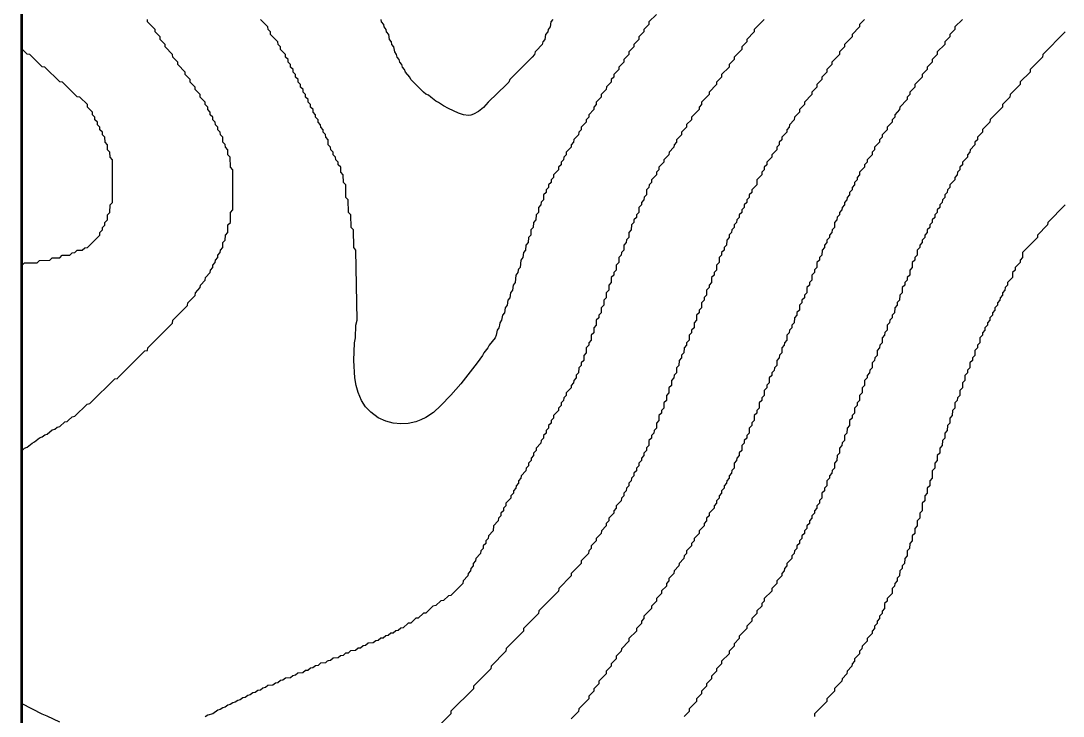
# Model space of a CAD drawing. Header units: millimetres. Extents: x 0 to 1200, y 0 to 1080.
# Drawn here: x 0 to 207.8, y 718.3 to 857 of the extents above; entities that cross this region are included whole.
import ezdxf

# ---------------------------------------------------------------- set-up
doc = ezdxf.new("R2010")
doc.units = ezdxf.units.MM
for name, color, linetype in [('CONTOUR_44', 5, 'Continuous'), ('CONTOUR_45', 5, 'Continuous'), ('CONTOUR_46', 150, 'Continuous'), ('CONTOUR_47', 150, 'Continuous'), ('CONTOUR_48', 130, 'Continuous'), ('CONTOUR_49', 90, 'Continuous'), ('CONTOUR_50', 90, 'Continuous'), ('CONTOUR_51', 3, 'Continuous'), ('MODEL_BOUNDARY', 7, 'Continuous')]:
    doc.layers.add(name, color=color, linetype=linetype)

msp = doc.modelspace()

# ---------------------------------------------------------------- linework, layer by layer
at = {"layer": 'CONTOUR_44'}
msp.add_polyline3d([(0.25, 0.25, 88), (1199.75, 0.25, 88), (1199.75, 1079.75, 88), (0.25, 1079.75, 88), (0.25, 0.25, 88)], close=True, dxfattribs=at)
at = {"layer": 'CONTOUR_45'}
msp.add_polyline3d([(0.25, 0.25, 90), (1199.75, 0.25, 90), (1199.75, 1079.75, 90), (0.25, 1079.75, 90), (0.25, 0.25, 90)], close=True, dxfattribs=at)
msp.add_polyline3d([(106.06, 857.25, 90), (105.64, 856.75, 90), (105.53, 855.75, 90), (105.12, 855.25, 90), (105.04, 854.75, 90), (104.62, 854.25, 90), (104.47, 853.25, 90), (104.07, 852.75, 90), (103.94, 852.25, 90), (102.75, 850.98, 90), (102.57, 850.75, 90), (102.43, 850.25, 90), (101.97, 849.75, 90), (97.75, 845.54, 90), (97.51, 845.25, 90), (97.3, 844.75, 90), (96.84, 844.25, 90), (93.16, 840.75, 90), (92.25, 839.69, 90), (91.25, 838.89, 90), (90.25, 838.32, 90), (89.75, 838.15, 90), (89.25, 838.09, 90), (88.25, 838.22, 90), (88.25, 838.22, 90), (87.25, 838.54, 90), (85.25, 839.5, 90), (84.25, 840, 90), (83.25, 840.68, 90), (82.75, 840.92, 90), (81.74, 841.75, 90), (81.25, 842.11, 90), (80.75, 842.35, 90), (80.25, 842.77, 90), (77.76, 845.25, 90), (77.53, 845.75, 90), (76.69, 846.75, 90), (76.5, 847.25, 90), (76.12, 847.75, 90), (75.97, 848.25, 90), (75.58, 848.75, 90), (75.45, 849.25, 90), (75.05, 849.75, 90), (74.93, 850.25, 90), (74.55, 850.75, 90), (74.39, 851.75, 90), (73.97, 852.25, 90), (73.89, 852.75, 90), (73.48, 853.25, 90), (73.35, 854.25, 90), (72.92, 854.75, 90), (72.86, 855.25, 90), (72.42, 855.75, 90), (72.35, 856.25, 90), (71.91, 856.75, 90), (71.85, 857.25, 90)], dxfattribs=at)
at = {"layer": 'CONTOUR_46'}
for points in [[(0.25, 915.77, 92), (0.25, 0.25, 92)], [(126.72, 858.25, 92), (125.23, 856.75, 92), (125.22, 856.25, 92), (124.23, 855.25, 92), (124.22, 854.75, 92), (123.23, 853.75, 92), (123.22, 853.25, 92), (122.23, 852.25, 92), (122.22, 851.75, 92), (121.23, 850.75, 92), (121.22, 850.25, 92), (120.23, 849.25, 92), (120.22, 848.75, 92), (119.23, 847.75, 92), (119.22, 847.25, 92), (118.23, 846.25, 92), (118.22, 845.75, 92), (117.73, 845.25, 92), (117.72, 844.75, 92), (116.75, 843.77, 92), (116.72, 843.25, 92), (115.73, 842.25, 92), (115.72, 841.75, 92), (114.73, 840.75, 92), (114.72, 840.25, 92), (114.23, 839.75, 92), (114.22, 839.25, 92), (113.23, 838.25, 92), (113.22, 837.75, 92), (112.73, 837.25, 92), (112.72, 836.75, 92), (111.73, 835.75, 92), (111.72, 835.25, 92), (111.23, 834.75, 92), (111.22, 834.25, 92), (110.25, 833.27, 92), (110.22, 832.75, 92), (109.73, 832.25, 92), (109.72, 831.75, 92), (108.73, 830.75, 92), (108.72, 830.25, 92), (108.23, 829.75, 92), (108.22, 829.25, 92), (107.73, 828.75, 92), (107.72, 828.25, 92), (107.23, 827.75, 92), (107.21, 827.25, 92), (106.23, 826.25, 92), (106.21, 825.75, 92), (105.73, 825.25, 92), (105.71, 824.75, 92), (105.23, 824.25, 92), (105.21, 823.75, 92), (104.75, 823.29, 92), (104.71, 822.75, 92), (104.23, 822.25, 92), (104.2, 821.25, 92), (103.75, 820.8, 92), (103.7, 820.25, 92), (103.22, 819.75, 92), (103.19, 818.75, 92), (102.72, 818.25, 92), (102.68, 817.25, 92), (102.21, 816.75, 92), (102.17, 815.75, 92), (101.71, 815.25, 92), (101.66, 814.25, 92), (101.2, 813.75, 92), (101.15, 812.75, 92), (100.69, 812.25, 92), (100.64, 811.25, 92), (100.19, 810.75, 92), (100.12, 809.75, 92), (99.68, 809.25, 92), (99.58, 807.75, 92), (99.25, 807.42, 92), (99.15, 807.25, 92), (99.1, 806.75, 92), (98.66, 806.25, 92), (98.54, 804.75, 92), (98.14, 804.25, 92), (98.02, 803.25, 92), (97.62, 802.75, 92), (97.49, 801.75, 92), (97.1, 801.25, 92), (96.95, 800.25, 92), (96.58, 799.75, 92), (96.4, 798.75, 92), (96.05, 798.25, 92), (95.84, 797.25, 92), (95.52, 796.75, 92), (95.44, 796.25, 92), (95.27, 795.75, 92), (94.98, 795.25, 92), (94.78, 794.25, 92), (94.57, 793.75, 92), (93.37, 792.25, 92), (93.12, 791.75, 92), (92.33, 790.75, 92), (92.05, 790.25, 92), (90.96, 788.75, 92), (87.75, 784.56, 92), (85.75, 782.33, 92), (83.75, 780.27, 92), (82.25, 778.88, 92), (80.75, 777.85, 92), (79.75, 777.36, 92), (78.75, 777, 92), (77.25, 776.68, 92), (75.75, 776.58, 92), (74.25, 776.71, 92), (72.75, 777.11, 92), (71.25, 777.81, 92), (69.75, 778.91, 92), (68.75, 779.99, 92), (67.93, 781.25, 92), (67.25, 782.81, 92), (66.84, 784.25, 92), (66.58, 785.75, 92), (66.4, 789.25, 92), (66.55, 792.75, 92), (66.73, 793.75, 92), (66.79, 796.25, 92), (67.05, 797.25, 92), (66.82, 811.25, 92), (66.39, 811.75, 92), (66.3, 815.25, 92), (65.85, 815.75, 92), (65.79, 818.25, 92), (65.33, 818.75, 92), (65.28, 821.25, 92), (64.82, 821.75, 92), (64.78, 824.25, 92), (64.3, 824.75, 92), (64.27, 826.25, 92), (63.79, 826.75, 92), (63.77, 827.75, 92), (63.29, 828.25, 92), (63.27, 828.75, 92), (62.79, 829.25, 92), (62.77, 829.75, 92), (62.29, 830.25, 92), (62.27, 830.75, 92), (61.79, 831.25, 92), (61.75, 831.79, 92), (61.29, 832.25, 92), (61.27, 833.25, 92), (60.78, 833.75, 92), (60.75, 834.28, 92), (60.28, 834.75, 92), (60.27, 835.25, 92), (59.78, 835.75, 92), (59.77, 836.25, 92), (59.28, 836.75, 92), (59.27, 837.25, 92), (58.78, 837.75, 92), (58.77, 838.25, 92), (58.28, 838.75, 92), (58.27, 839.25, 92), (57.78, 839.75, 92), (57.77, 840.25, 92), (57.28, 840.75, 92), (57.27, 841.25, 92), (56.78, 841.75, 92), (56.77, 842.25, 92), (56.28, 842.75, 92), (56.27, 843.25, 92), (55.78, 843.75, 92), (55.77, 844.25, 92), (55.28, 844.75, 92), (55.27, 845.25, 92), (54.78, 845.75, 92), (54.77, 846.25, 92), (54.28, 846.75, 92), (54.27, 847.25, 92), (53.78, 847.75, 92), (53.77, 848.25, 92), (53.28, 848.75, 92), (53.27, 849.25, 92), (52.78, 849.75, 92), (52.77, 850.25, 92), (51.78, 851.25, 92), (51.77, 851.75, 92), (51.28, 852.25, 92), (51.25, 852.77, 92), (49.79, 854.25, 92), (49.77, 854.75, 92), (49.28, 855.25, 92), (49.27, 855.75, 92), (47.78, 857.25, 92)]]:
    msp.add_polyline3d(points, dxfattribs=at)
at = {"layer": 'CONTOUR_47'}
for points in [[(0.25, 887.28, 94), (0.25, 771.3, 94), (0.25, 771.3, 94), (0.75, 771.72, 94), (1.25, 771.95, 94), (2.25, 772.77, 94), (2.75, 772.98, 94), (3.75, 773.81, 94), (4.25, 773.99, 94), (4.75, 774.38, 94), (5.25, 774.53, 94), (6.25, 775.39, 94), (6.75, 775.54, 94), (7.25, 775.95, 94), (7.75, 776.07, 94), (8.75, 776.97, 94), (9.25, 777.09, 94), (9.46, 777.25, 94), (10.25, 778, 94), (10.75, 778.11, 94), (13.25, 780.53, 94), (13.75, 780.63, 94), (13.9, 780.75, 94), (18.75, 785.59, 94), (19.25, 785.66, 94), (19.36, 785.75, 94), (24.75, 791.15, 94), (25.25, 791.2, 94), (25.34, 791.75, 94), (30.25, 796.69, 94), (30.32, 797.25, 94), (33.25, 800.2, 94), (33.31, 800.75, 94), (34.75, 802.21, 94), (34.8, 802.75, 94), (35.78, 803.75, 94), (35.8, 804.25, 94), (36.78, 805.25, 94), (36.8, 805.75, 94), (37.77, 806.75, 94), (37.79, 807.25, 94), (38.28, 807.75, 94), (38.29, 808.25, 94), (38.77, 808.75, 94), (38.79, 809.25, 94), (39.27, 809.75, 94), (39.29, 810.25, 94), (39.77, 810.75, 94), (39.78, 811.25, 94), (40.27, 811.75, 94), (40.29, 812.75, 94), (40.77, 813.25, 94), (40.78, 814.25, 94), (41.27, 814.75, 94), (41.28, 816.25, 94), (41.77, 816.75, 94), (41.78, 818.75, 94), (42.27, 819.25, 94), (42.27, 822.25, 94), (42.26, 827.25, 94), (41.78, 827.75, 94), (41.76, 829.75, 94), (41.28, 830.25, 94), (41.26, 831.25, 94), (40.78, 831.75, 94), (40.75, 832.28, 94), (40.28, 832.75, 94), (40.26, 833.75, 94), (39.78, 834.25, 94), (39.77, 834.75, 94), (39.28, 835.25, 94), (39.27, 835.75, 94), (38.78, 836.25, 94), (38.77, 836.75, 94), (38.28, 837.25, 94), (38.27, 837.75, 94), (37.78, 838.25, 94), (37.77, 838.75, 94), (37.28, 839.25, 94), (37.27, 839.75, 94), (36.78, 840.25, 94), (36.77, 840.75, 94), (35.78, 841.75, 94), (35.77, 842.25, 94), (34.78, 843.25, 94), (34.77, 843.75, 94), (33.78, 844.75, 94), (33.75, 845.27, 94), (32.78, 846.25, 94), (32.77, 846.75, 94), (31.28, 848.25, 94), (31.27, 848.75, 94), (30.28, 849.75, 94), (30.27, 850.25, 94), (28.78, 851.75, 94), (28.77, 852.25, 94), (27.78, 853.25, 94), (27.77, 853.75, 94), (26.78, 854.75, 94), (26.77, 855.25, 94), (25.28, 856.75, 94), (25.27, 857.25, 94)], [(148.22, 857.25, 94), (146.23, 855.25, 94), (146.22, 854.75, 94), (144.73, 853.25, 94), (144.72, 852.75, 94), (143.73, 851.75, 94), (143.72, 851.25, 94), (142.23, 849.75, 94), (142.22, 849.25, 94), (141.23, 848.25, 94), (141.22, 847.75, 94), (139.73, 846.25, 94), (139.72, 845.75, 94), (138.73, 844.75, 94), (138.72, 844.25, 94), (137.25, 842.77, 94), (137.22, 842.25, 94), (135.73, 840.75, 94), (135.72, 840.25, 94), (135.23, 839.75, 94), (135.22, 839.25, 94), (133.73, 837.75, 94), (133.72, 837.25, 94), (132.75, 836.27, 94), (132.72, 835.75, 94), (131.73, 834.75, 94), (131.72, 834.25, 94), (130.73, 833.25, 94), (130.72, 832.75, 94), (130.23, 832.25, 94), (130.22, 831.75, 94), (129.25, 830.77, 94), (129.22, 830.25, 94), (128.23, 829.25, 94), (128.22, 828.75, 94), (127.23, 827.75, 94), (127.22, 827.25, 94), (126.73, 826.75, 94), (126.72, 826.25, 94), (125.74, 825.25, 94), (125.73, 824.75, 94), (125.25, 824.27, 94), (125.23, 823.75, 94), (124.74, 823.25, 94), (124.72, 822.25, 94), (124.25, 821.78, 94), (124.22, 821.25, 94), (123.73, 820.75, 94), (123.72, 820.25, 94), (123.24, 819.75, 94), (123.22, 818.75, 94), (122.75, 818.28, 94), (122.72, 817.75, 94), (122.23, 817.25, 94), (122.22, 816.75, 94), (121.74, 816.25, 94), (121.72, 815.25, 94), (121.23, 814.75, 94), (121.22, 813.75, 94), (120.75, 813.28, 94), (120.72, 812.75, 94), (120.23, 812.25, 94), (120.22, 811.25, 94), (119.75, 810.78, 94), (119.72, 810.25, 94), (119.23, 809.75, 94), (119.22, 808.75, 94), (118.73, 808.25, 94), (118.72, 807.25, 94), (118.25, 806.78, 94), (118.22, 806.25, 94), (117.73, 805.75, 94), (117.72, 804.75, 94), (117.23, 804.25, 94), (117.22, 803.25, 94), (116.73, 802.75, 94), (116.72, 801.75, 94), (116.23, 801.25, 94), (116.22, 800.25, 94), (115.73, 799.75, 94), (115.72, 798.75, 94), (115.25, 798.28, 94), (115.22, 797.75, 94), (114.73, 797.25, 94), (114.72, 796.25, 94), (114.23, 795.75, 94), (114.22, 794.75, 94), (113.73, 794.25, 94), (113.72, 793.25, 94), (113.25, 792.78, 94), (113.22, 792.25, 94), (112.73, 791.75, 94), (112.72, 790.75, 94), (112.23, 790.25, 94), (112.22, 789.25, 94), (111.75, 788.78, 94), (111.72, 788.25, 94), (111.23, 787.75, 94), (111.22, 786.75, 94), (110.75, 786.28, 94), (110.72, 785.75, 94), (110.23, 785.25, 94), (110.22, 784.75, 94), (109.73, 784.25, 94), (109.72, 783.75, 94), (108.73, 782.75, 94), (108.72, 782.25, 94), (108.23, 781.75, 94), (108.22, 781.25, 94), (107.73, 780.75, 94), (107.72, 780.25, 94), (107.23, 779.75, 94), (107.22, 779.25, 94), (106.23, 778.25, 94), (106.22, 777.75, 94), (105.73, 777.25, 94), (105.72, 776.75, 94), (105.23, 776.25, 94), (105.22, 775.75, 94), (104.73, 775.25, 94), (104.72, 774.75, 94), (104.23, 774.25, 94), (104.22, 773.75, 94), (103.73, 773.25, 94), (103.71, 772.75, 94), (102.73, 771.75, 94), (102.72, 771.25, 94), (102.23, 770.75, 94), (102.22, 770.25, 94), (101.73, 769.75, 94), (101.72, 769.25, 94), (101.23, 768.75, 94), (101.21, 768.25, 94), (100.73, 767.75, 94), (100.71, 767.25, 94), (99.73, 766.25, 94), (99.72, 765.75, 94), (99.23, 765.25, 94), (99.21, 764.75, 94), (98.73, 764.25, 94), (98.71, 763.75, 94), (98.23, 763.25, 94), (98.21, 762.75, 94), (97.72, 762.25, 94), (97.71, 761.75, 94), (96.73, 760.75, 94), (96.71, 760.25, 94), (96.22, 759.75, 94), (96.21, 759.25, 94), (95.72, 758.75, 94), (95.7, 758.25, 94), (95.22, 757.75, 94), (95.2, 757.25, 94), (94.22, 756.25, 94), (94.19, 755.25, 94), (93.22, 754.25, 94), (93.2, 753.75, 94), (92.71, 753.25, 94), (92.69, 752.75, 94), (92.21, 752.25, 94), (92.19, 751.75, 94), (91.71, 751.25, 94), (91.68, 750.75, 94), (90.71, 749.75, 94), (90.68, 749.25, 94), (90.2, 748.75, 94), (90.17, 748.25, 94), (89.7, 747.75, 94), (89.67, 747.25, 94), (89.19, 746.75, 94), (89.15, 746.25, 94), (88.19, 745.25, 94), (88.14, 744.75, 94), (85.75, 742.36, 94), (85.25, 742.31, 94), (84.25, 741.35, 94), (83.75, 741.31, 94), (82.75, 740.35, 94), (82.17, 740.25, 94), (80.75, 738.86, 94), (80.25, 738.81, 94), (79.25, 737.86, 94), (78.75, 737.82, 94), (77.75, 736.87, 94), (77.25, 736.82, 94), (76.25, 735.88, 94), (75.75, 735.83, 94), (75.25, 735.37, 94), (74.75, 735.32, 94), (74.25, 734.87, 94), (73.75, 734.82, 94), (73.25, 734.37, 94), (72.75, 734.33, 94), (72.25, 733.87, 94), (71.75, 733.83, 94), (71.25, 733.38, 94), (70.75, 733.33, 94), (70.25, 732.89, 94), (69.25, 732.82, 94), (68.75, 732.37, 94), (68.25, 732.33, 94), (67.75, 731.88, 94), (67.25, 731.83, 94), (66.75, 731.4, 94), (65.75, 731.32, 94), (65.25, 730.88, 94), (64.75, 730.84, 94), (64.25, 730.4, 94), (63.75, 730.34, 94), (63.25, 729.91, 94), (62.25, 729.83, 94), (61.75, 729.4, 94), (61.25, 729.35, 94), (61.08, 729.25, 94), (60.75, 728.92, 94), (59.75, 728.84, 94), (59.25, 728.41, 94), (58.75, 728.35, 94), (58.25, 727.92, 94), (57.75, 727.86, 94), (57.25, 727.43, 94), (56.75, 727.37, 94), (56.25, 726.95, 94), (55.25, 726.85, 94), (54.75, 726.44, 94), (54.25, 726.37, 94), (53.75, 725.97, 94), (52.75, 725.86, 94), (52.25, 725.45, 94), (51.75, 725.38, 94), (51.25, 724.97, 94), (50.75, 724.89, 94), (50.25, 724.5, 94), (49.25, 724.38, 94), (48.75, 723.98, 94), (48.25, 723.9, 94), (47.75, 723.5, 94), (47.25, 723.41, 94), (46.75, 723.01, 94), (46.25, 722.92, 94), (45.75, 722.53, 94), (45.25, 722.43, 94), (44.75, 722.04, 94), (44.25, 721.94, 94), (43.75, 721.56, 94), (43.25, 721.45, 94), (42.75, 721.08, 94), (42.25, 720.96, 94), (41.75, 720.59, 94), (41.25, 720.47, 94), (40.75, 720.11, 94), (40.25, 719.98, 94), (39.75, 719.63, 94), (39.25, 719.49, 94), (38.25, 718.76, 94), (37.25, 718.5, 94), (36.75, 718.19, 94)], [(7.75, 717.13, 94), (5.25, 718.31, 94), (4.25, 718.69, 94), (0.25, 720.72, 94), (0.25, 0.25, 94)]]:
    msp.add_polyline3d(points, dxfattribs=at)
at = {"layer": 'CONTOUR_48'}
msp.add_polyline3d([(168.22, 857.25, 96), (167.23, 856.25, 96), (167.22, 855.75, 96), (165.73, 854.25, 96), (165.72, 853.75, 96), (164.23, 852.25, 96), (164.22, 851.75, 96), (163.23, 850.75, 96), (163.22, 850.25, 96), (161.73, 848.75, 96), (161.72, 848.25, 96), (160.73, 847.25, 96), (160.72, 846.75, 96), (159.73, 845.75, 96), (159.72, 845.25, 96), (158.73, 844.25, 96), (158.72, 843.75, 96), (157.73, 842.75, 96), (157.72, 842.25, 96), (156.25, 840.77, 96), (156.22, 840.25, 96), (155.23, 839.25, 96), (155.22, 838.75, 96), (154.23, 837.75, 96), (154.22, 837.25, 96), (153.23, 836.25, 96), (153.22, 835.75, 96), (152.73, 835.25, 96), (152.72, 834.75, 96), (151.73, 833.75, 96), (151.72, 833.25, 96), (151.23, 832.75, 96), (151.22, 832.25, 96), (150.73, 831.75, 96), (150.72, 831.25, 96), (149.75, 830.27, 96), (149.72, 829.75, 96), (148.73, 828.75, 96), (148.72, 828.25, 96), (148.23, 827.75, 96), (148.22, 827.25, 96), (147.73, 826.75, 96), (147.72, 826.25, 96), (146.74, 825.25, 96), (146.72, 824.25, 96), (145.73, 823.25, 96), (145.72, 822.75, 96), (145.23, 822.25, 96), (145.22, 821.75, 96), (144.73, 821.25, 96), (144.72, 820.75, 96), (144.23, 820.25, 96), (144.22, 819.75, 96), (143.73, 819.25, 96), (143.72, 818.75, 96), (143.23, 818.25, 96), (143.22, 817.75, 96), (142.73, 817.25, 96), (142.72, 816.75, 96), (142.23, 816.25, 96), (142.22, 815.75, 96), (141.73, 815.25, 96), (141.72, 814.75, 96), (141.25, 814.28, 96), (141.22, 813.75, 96), (140.73, 813.25, 96), (140.72, 812.25, 96), (140.25, 811.78, 96), (140.22, 811.25, 96), (139.73, 810.75, 96), (139.72, 810.25, 96), (139.23, 809.75, 96), (139.22, 808.75, 96), (138.73, 808.25, 96), (138.72, 807.25, 96), (138.25, 806.78, 96), (138.22, 806.25, 96), (137.73, 805.75, 96), (137.72, 804.75, 96), (137.25, 804.28, 96), (137.22, 803.75, 96), (136.73, 803.25, 96), (136.72, 802.25, 96), (136.25, 801.78, 96), (136.22, 801.25, 96), (135.73, 800.75, 96), (135.72, 799.75, 96), (135.25, 799.28, 96), (135.22, 798.75, 96), (134.73, 798.25, 96), (134.72, 797.25, 96), (134.23, 796.75, 96), (134.22, 795.75, 96), (133.75, 795.28, 96), (133.72, 794.75, 96), (133.23, 794.25, 96), (133.22, 793.25, 96), (132.75, 792.78, 96), (132.72, 792.25, 96), (132.23, 791.75, 96), (132.22, 790.75, 96), (131.75, 790.28, 96), (131.72, 789.75, 96), (131.23, 789.25, 96), (131.22, 788.25, 96), (130.73, 787.75, 96), (130.72, 786.75, 96), (130.25, 786.28, 96), (130.22, 785.75, 96), (129.73, 785.25, 96), (129.72, 784.25, 96), (129.23, 783.75, 96), (129.22, 782.75, 96), (128.73, 782.25, 96), (128.72, 781.25, 96), (128.23, 780.75, 96), (128.22, 779.75, 96), (127.75, 779.28, 96), (127.72, 778.75, 96), (127.23, 778.25, 96), (127.22, 777.25, 96), (126.73, 776.75, 96), (126.71, 775.75, 96), (126.25, 775.29, 96), (126.22, 774.75, 96), (125.73, 774.25, 96), (125.72, 773.75, 96), (125.23, 773.25, 96), (125.21, 772.25, 96), (124.75, 771.79, 96), (124.72, 771.25, 96), (124.23, 770.75, 96), (124.22, 770.25, 96), (123.73, 769.75, 96), (123.72, 769.25, 96), (123.23, 768.75, 96), (123.22, 768.25, 96), (122.73, 767.75, 96), (122.72, 767.25, 96), (122.23, 766.75, 96), (122.22, 766.25, 96), (121.73, 765.75, 96), (121.72, 765.25, 96), (121.23, 764.75, 96), (121.22, 764.25, 96), (120.73, 763.75, 96), (120.72, 763.25, 96), (120.23, 762.75, 96), (120.22, 762.25, 96), (119.73, 761.75, 96), (119.71, 761.25, 96), (118.73, 760.25, 96), (118.72, 759.75, 96), (118.23, 759.25, 96), (118.21, 758.75, 96), (117.23, 757.75, 96), (117.22, 757.25, 96), (116.73, 756.75, 96), (116.71, 756.25, 96), (115.75, 755.28, 96), (115.72, 754.75, 96), (114.73, 753.75, 96), (114.72, 753.25, 96), (113.73, 752.25, 96), (113.72, 751.75, 96), (113.23, 751.25, 96), (113.21, 750.75, 96), (111.75, 749.28, 96), (111.72, 748.75, 96), (109.75, 746.77, 96), (109.72, 746.25, 96), (107.25, 743.77, 96), (107.22, 743.25, 96), (103.25, 739.27, 96), (103.22, 738.75, 96), (100.25, 735.77, 96), (100.22, 735.25, 96), (96.75, 731.77, 96), (96.72, 731.25, 96), (93.75, 728.27, 96), (93.72, 727.75, 96), (90.25, 724.27, 96), (90.22, 723.75, 96), (85.75, 719.28, 96), (85.71, 718.75, 96), (82.75, 715.78, 96)], dxfattribs=at)
msp.add_polyline3d([(0.25, 808.21, 96), (0.75, 808.67, 96), (3.25, 808.72, 96), (3.75, 809.19, 96), (5.75, 809.23, 96), (6.25, 809.7, 96), (7.75, 809.73, 96), (8.25, 810.21, 96), (9.75, 810.23, 96), (10.25, 810.72, 96), (10.78, 810.75, 96), (11.25, 811.22, 96), (12.25, 811.23, 96), (12.75, 811.72, 96), (13.27, 811.75, 96), (15.76, 814.25, 96), (15.77, 814.75, 96), (16.27, 815.25, 96), (16.27, 815.75, 96), (16.75, 816.23, 96), (16.77, 816.75, 96), (17.26, 817.25, 96), (17.28, 818.25, 96), (17.76, 818.75, 96), (17.78, 820.25, 96), (18.26, 820.75, 96), (18.27, 824.75, 96), (18.26, 829.25, 96), (17.78, 829.75, 96), (17.76, 830.75, 96), (17.28, 831.25, 96), (17.26, 832.25, 96), (16.78, 832.75, 96), (16.76, 833.75, 96), (16.28, 834.25, 96), (16.27, 834.75, 96), (15.78, 835.25, 96), (15.77, 835.75, 96), (15.28, 836.25, 96), (15.27, 836.75, 96), (14.78, 837.25, 96), (14.77, 837.75, 96), (14.28, 838.25, 96), (14.27, 838.75, 96), (13.28, 839.75, 96), (13.27, 840.25, 96), (11.75, 841.77, 96), (11.25, 841.78, 96), (8.28, 844.75, 96), (7.75, 844.79, 96), (4.78, 847.75, 96), (4.25, 847.79, 96), (1.78, 850.25, 96), (1.25, 850.29, 96), (0.25, 851.28, 96), (0.25, 808.21, 96)], close=True, dxfattribs=at)
at = {"layer": 'CONTOUR_49'}
msp.add_polyline3d([(187.72, 857.25, 98), (186.23, 855.75, 98), (186.22, 855.25, 98), (185.23, 854.25, 98), (185.22, 853.75, 98), (184.23, 852.75, 98), (184.22, 852.25, 98), (182.73, 850.75, 98), (182.72, 850.25, 98), (181.73, 849.25, 98), (181.72, 848.75, 98), (180.73, 847.75, 98), (180.72, 847.25, 98), (179.73, 846.25, 98), (179.72, 845.75, 98), (178.23, 844.25, 98), (178.22, 843.75, 98), (177.23, 842.75, 98), (177.22, 842.25, 98), (176.73, 841.75, 98), (176.72, 841.25, 98), (175.23, 839.75, 98), (175.22, 839.25, 98), (174.24, 838.25, 98), (174.23, 837.75, 98), (173.73, 837.25, 98), (173.72, 836.75, 98), (172.75, 835.77, 98), (172.72, 835.25, 98), (171.73, 834.25, 98), (171.72, 833.75, 98), (171.23, 833.25, 98), (171.22, 832.75, 98), (170.23, 831.75, 98), (170.22, 831.25, 98), (169.73, 830.75, 98), (169.72, 830.25, 98), (168.73, 829.25, 98), (168.72, 828.75, 98), (168.23, 828.25, 98), (168.22, 827.75, 98), (167.23, 826.75, 98), (167.23, 826.25, 98), (166.73, 825.75, 98), (166.72, 825.25, 98), (166.23, 824.75, 98), (166.22, 824.25, 98), (165.73, 823.75, 98), (165.72, 823.25, 98), (165.23, 822.75, 98), (165.22, 822.25, 98), (164.73, 821.75, 98), (164.72, 821.25, 98), (164.23, 820.75, 98), (164.22, 820.25, 98), (163.73, 819.75, 98), (163.72, 819.25, 98), (163.23, 818.75, 98), (163.22, 818.25, 98), (162.75, 817.78, 98), (162.72, 817.25, 98), (162.24, 816.75, 98), (162.22, 815.75, 98), (161.75, 815.28, 98), (161.72, 814.75, 98), (161.23, 814.25, 98), (161.22, 813.75, 98), (160.73, 813.25, 98), (160.72, 812.75, 98), (160.23, 812.25, 98), (160.22, 811.75, 98), (159.74, 811.25, 98), (159.72, 810.25, 98), (159.25, 809.78, 98), (159.22, 809.25, 98), (158.73, 808.75, 98), (158.72, 807.75, 98), (158.25, 807.28, 98), (158.22, 806.75, 98), (157.73, 806.25, 98), (157.72, 805.25, 98), (157.25, 804.78, 98), (157.22, 804.25, 98), (156.73, 803.75, 98), (156.72, 802.75, 98), (156.25, 802.28, 98), (156.22, 801.75, 98), (155.73, 801.25, 98), (155.72, 800.75, 98), (155.23, 800.25, 98), (155.22, 799.25, 98), (154.75, 798.78, 98), (154.72, 798.25, 98), (154.23, 797.75, 98), (154.22, 796.75, 98), (153.75, 796.28, 98), (153.72, 795.75, 98), (153.23, 795.25, 98), (153.22, 794.75, 98), (152.73, 794.25, 98), (152.72, 793.25, 98), (152.25, 792.78, 98), (152.22, 792.25, 98), (151.73, 791.75, 98), (151.72, 790.75, 98), (151.25, 790.28, 98), (151.22, 789.75, 98), (150.73, 789.25, 98), (150.72, 788.25, 98), (150.25, 787.78, 98), (150.22, 787.25, 98), (149.73, 786.75, 98), (149.72, 786.25, 98), (149.23, 785.75, 98), (149.22, 784.75, 98), (148.75, 784.28, 98), (148.72, 783.75, 98), (148.23, 783.25, 98), (148.22, 782.25, 98), (147.75, 781.78, 98), (147.72, 781.25, 98), (147.23, 780.75, 98), (147.22, 779.75, 98), (146.75, 779.28, 98), (146.72, 778.75, 98), (146.23, 778.25, 98), (146.22, 777.25, 98), (145.75, 776.78, 98), (145.72, 776.25, 98), (145.23, 775.75, 98), (145.22, 774.75, 98), (144.75, 774.28, 98), (144.72, 773.75, 98), (144.23, 773.25, 98), (144.22, 772.75, 98), (143.73, 772.25, 98), (143.72, 771.25, 98), (143.25, 770.78, 98), (143.22, 770.25, 98), (142.73, 769.75, 98), (142.72, 769.25, 98), (142.23, 768.75, 98), (142.22, 767.75, 98), (141.75, 767.28, 98), (141.72, 766.75, 98), (141.23, 766.25, 98), (141.22, 765.75, 98), (140.73, 765.25, 98), (140.72, 764.75, 98), (140.23, 764.25, 98), (140.22, 763.75, 98), (139.73, 763.25, 98), (139.72, 762.75, 98), (139.23, 762.25, 98), (139.22, 761.75, 98), (138.73, 761.25, 98), (138.72, 760.75, 98), (138.23, 760.25, 98), (138.22, 759.75, 98), (137.23, 758.75, 98), (137.22, 758.25, 98), (136.73, 757.75, 98), (136.72, 757.25, 98), (136.23, 756.75, 98), (136.22, 756.25, 98), (135.25, 755.27, 98), (135.22, 754.75, 98), (134.23, 753.75, 98), (134.22, 753.25, 98), (133.73, 752.75, 98), (133.72, 752.25, 98), (132.73, 751.25, 98), (132.72, 750.75, 98), (132.23, 750.25, 98), (132.22, 749.75, 98), (131.25, 748.77, 98), (131.22, 748.25, 98), (130.23, 747.25, 98), (130.22, 746.75, 98), (129.23, 745.75, 98), (129.22, 745.25, 98), (128.73, 744.75, 98), (128.72, 744.25, 98), (127.75, 743.27, 98), (127.72, 742.75, 98), (126.73, 741.75, 98), (126.72, 741.25, 98), (125.73, 740.25, 98), (125.72, 739.75, 98), (124.23, 738.25, 98), (124.22, 737.75, 98), (123.73, 737.25, 98), (123.72, 736.75, 98), (122.73, 735.75, 98), (122.72, 735.25, 98), (121.25, 733.77, 98), (121.22, 733.25, 98), (119.73, 731.75, 98), (119.72, 731.25, 98), (118.73, 730.25, 98), (118.72, 729.75, 98), (117.73, 728.75, 98), (117.72, 728.25, 98), (116.73, 727.25, 98), (116.72, 726.75, 98), (115.23, 725.25, 98), (115.22, 724.75, 98), (114.23, 723.75, 98), (114.22, 723.25, 98), (113.23, 722.25, 98), (113.22, 721.75, 98), (111.25, 719.77, 98), (111.22, 719.25, 98), (109.75, 717.77, 98)], dxfattribs=at)
at = {"layer": 'CONTOUR_50'}
msp.add_polyline3d([(208.23, 854.75, 100), (203.75, 850.27, 100), (203.72, 849.75, 100), (201.25, 847.27, 100), (201.22, 846.75, 100), (199.25, 844.77, 100), (199.22, 844.25, 100), (197.25, 842.27, 100), (197.22, 841.75, 100), (195.73, 840.25, 100), (195.72, 839.75, 100), (193.25, 837.27, 100), (193.22, 836.75, 100), (191.75, 835.27, 100), (191.72, 834.75, 100), (190.74, 833.75, 100), (190.73, 833.25, 100), (190.23, 832.75, 100), (190.22, 832.25, 100), (189.25, 831.27, 100), (189.23, 830.75, 100), (188.73, 830.25, 100), (188.72, 829.75, 100), (187.74, 828.75, 100), (187.73, 828.25, 100), (187.23, 827.75, 100), (187.22, 827.25, 100), (186.73, 826.75, 100), (186.72, 826.25, 100), (186.23, 825.75, 100), (186.22, 825.25, 100), (185.23, 824.25, 100), (185.23, 823.75, 100), (184.73, 823.25, 100), (184.72, 822.75, 100), (184.23, 822.25, 100), (184.22, 821.75, 100), (183.73, 821.25, 100), (183.72, 820.75, 100), (183.23, 820.25, 100), (183.22, 819.75, 100), (182.73, 819.25, 100), (182.72, 818.75, 100), (182.23, 818.25, 100), (182.22, 817.75, 100), (181.73, 817.25, 100), (181.72, 816.75, 100), (181.23, 816.25, 100), (181.22, 815.75, 100), (180.73, 815.25, 100), (180.72, 814.75, 100), (180.23, 814.25, 100), (180.22, 813.75, 100), (179.73, 813.25, 100), (179.72, 812.75, 100), (179.23, 812.25, 100), (179.23, 811.75, 100), (178.74, 811.25, 100), (178.72, 810.25, 100), (178.25, 809.78, 100), (178.22, 809.25, 100), (177.74, 808.75, 100), (177.72, 807.75, 100), (177.23, 807.25, 100), (177.22, 806.25, 100), (176.75, 805.78, 100), (176.72, 805.25, 100), (176.23, 804.75, 100), (176.22, 804.25, 100), (175.74, 803.75, 100), (175.72, 802.75, 100), (175.23, 802.25, 100), (175.22, 801.25, 100), (174.75, 800.78, 100), (174.72, 800.25, 100), (174.23, 799.75, 100), (174.22, 798.75, 100), (173.75, 798.28, 100), (173.72, 797.75, 100), (173.23, 797.25, 100), (173.22, 796.75, 100), (172.73, 796.25, 100), (172.72, 795.25, 100), (172.25, 794.78, 100), (172.22, 794.25, 100), (171.73, 793.75, 100), (171.72, 792.75, 100), (171.25, 792.28, 100), (171.22, 791.75, 100), (170.73, 791.25, 100), (170.72, 790.25, 100), (170.25, 789.78, 100), (170.22, 789.25, 100), (169.73, 788.75, 100), (169.72, 787.75, 100), (169.25, 787.28, 100), (169.22, 786.75, 100), (168.73, 786.25, 100), (168.72, 785.75, 100), (168.24, 785.25, 100), (168.22, 784.25, 100), (167.73, 783.75, 100), (167.72, 782.75, 100), (167.23, 782.25, 100), (167.22, 781.25, 100), (166.75, 780.78, 100), (166.72, 780.25, 100), (166.23, 779.75, 100), (166.22, 778.75, 100), (165.75, 778.28, 100), (165.72, 777.75, 100), (165.23, 777.25, 100), (165.22, 776.25, 100), (164.73, 775.75, 100), (164.72, 774.75, 100), (164.23, 774.25, 100), (164.22, 773.25, 100), (163.75, 772.78, 100), (163.72, 772.25, 100), (163.23, 771.75, 100), (163.22, 770.75, 100), (162.73, 770.25, 100), (162.72, 769.25, 100), (162.23, 768.75, 100), (162.22, 767.75, 100), (161.75, 767.28, 100), (161.72, 766.75, 100), (161.23, 766.25, 100), (161.22, 765.75, 100), (160.73, 765.25, 100), (160.72, 764.25, 100), (160.25, 763.78, 100), (160.22, 763.25, 100), (159.73, 762.75, 100), (159.72, 761.75, 100), (159.25, 761.28, 100), (159.22, 760.75, 100), (158.73, 760.25, 100), (158.72, 759.75, 100), (158.23, 759.25, 100), (158.22, 758.75, 100), (157.73, 758.25, 100), (157.72, 757.75, 100), (157.23, 757.25, 100), (157.22, 756.75, 100), (156.73, 756.25, 100), (156.72, 755.75, 100), (156.23, 755.25, 100), (156.22, 754.75, 100), (155.73, 754.25, 100), (155.72, 753.75, 100), (155.23, 753.25, 100), (155.22, 752.75, 100), (154.73, 752.25, 100), (154.72, 751.75, 100), (154.23, 751.25, 100), (154.22, 750.75, 100), (153.73, 750.25, 100), (153.72, 749.75, 100), (152.73, 748.75, 100), (152.72, 748.25, 100), (152.23, 747.75, 100), (152.22, 747.25, 100), (151.73, 746.75, 100), (151.72, 746.25, 100), (150.75, 745.28, 100), (150.72, 744.75, 100), (149.73, 743.75, 100), (149.72, 743.25, 100), (148.23, 741.75, 100), (148.22, 741.25, 100), (147.73, 740.75, 100), (147.72, 740.25, 100), (146.75, 739.28, 100), (146.72, 738.75, 100), (145.73, 737.75, 100), (145.72, 737.25, 100), (144.73, 736.25, 100), (144.72, 735.75, 100), (143.25, 734.27, 100), (143.22, 733.75, 100), (142.23, 732.75, 100), (142.22, 732.25, 100), (141.23, 731.25, 100), (141.22, 730.75, 100), (139.73, 729.25, 100), (139.72, 728.75, 100), (138.73, 727.75, 100), (138.72, 727.25, 100), (137.73, 726.25, 100), (137.72, 725.75, 100), (136.73, 724.75, 100), (136.72, 724.25, 100), (135.73, 723.25, 100), (135.72, 722.75, 100), (134.73, 721.75, 100), (134.72, 721.25, 100), (133.23, 719.75, 100), (133.22, 719.25, 100), (132.23, 718.25, 100)], dxfattribs=at)
at = {"layer": 'CONTOUR_51'}
msp.add_polyline3d([(208.21, 820.25, 102), (204.75, 816.77, 102), (204.72, 816.25, 102), (202.73, 814.25, 102), (202.72, 813.75, 102), (199.74, 810.75, 102), (199.72, 809.75, 102), (199.23, 809.25, 102), (199.22, 808.75, 102), (198.23, 807.75, 102), (198.22, 807.25, 102), (197.73, 806.75, 102), (197.72, 805.75, 102), (196.73, 804.75, 102), (196.72, 804.25, 102), (196.23, 803.75, 102), (196.22, 803.25, 102), (195.73, 802.75, 102), (195.72, 802.25, 102), (195.23, 801.75, 102), (195.22, 801.25, 102), (194.73, 800.75, 102), (194.72, 800.25, 102), (194.23, 799.75, 102), (194.22, 799.25, 102), (193.73, 798.75, 102), (193.72, 798.25, 102), (193.23, 797.75, 102), (193.22, 797.25, 102), (192.73, 796.75, 102), (192.72, 796.25, 102), (192.23, 795.75, 102), (192.22, 795.25, 102), (191.73, 794.75, 102), (191.72, 794.25, 102), (191.23, 793.75, 102), (191.22, 792.75, 102), (190.75, 792.28, 102), (190.72, 791.75, 102), (190.23, 791.25, 102), (190.22, 790.25, 102), (189.75, 789.78, 102), (189.72, 789.25, 102), (189.23, 788.75, 102), (189.22, 787.75, 102), (188.75, 787.28, 102), (188.72, 786.75, 102), (188.23, 786.25, 102), (188.22, 785.25, 102), (187.73, 784.75, 102), (187.72, 783.75, 102), (187.23, 783.25, 102), (187.22, 782.25, 102), (186.75, 781.78, 102), (186.72, 781.25, 102), (186.23, 780.75, 102), (186.22, 779.75, 102), (185.73, 779.25, 102), (185.72, 778.25, 102), (185.23, 777.75, 102), (185.22, 776.75, 102), (184.73, 776.25, 102), (184.72, 775.25, 102), (184.23, 774.75, 102), (184.22, 773.75, 102), (183.73, 773.25, 102), (183.72, 772.25, 102), (183.23, 771.75, 102), (183.22, 770.75, 102), (182.73, 770.25, 102), (182.72, 769.25, 102), (182.23, 768.75, 102), (182.22, 767.75, 102), (181.73, 767.25, 102), (181.72, 765.75, 102), (181.23, 765.25, 102), (181.22, 764.25, 102), (180.73, 763.75, 102), (180.72, 762.75, 102), (180.23, 762.25, 102), (180.22, 761.25, 102), (179.73, 760.75, 102), (179.71, 759.25, 102), (179.23, 758.75, 102), (179.22, 757.75, 102), (178.73, 757.25, 102), (178.72, 756.25, 102), (178.23, 755.75, 102), (178.22, 754.75, 102), (177.73, 754.25, 102), (177.71, 753.25, 102), (177.23, 752.75, 102), (177.21, 751.75, 102), (176.73, 751.25, 102), (176.71, 750.25, 102), (176.23, 749.75, 102), (176.21, 748.75, 102), (175.75, 748.29, 102), (175.72, 747.75, 102), (175.23, 747.25, 102), (175.21, 746.25, 102), (174.75, 745.79, 102), (174.71, 745.25, 102), (174.23, 744.75, 102), (174.22, 744.25, 102), (173.73, 743.75, 102), (173.71, 742.75, 102), (172.73, 741.75, 102), (172.72, 741.25, 102), (172.23, 740.75, 102), (172.21, 739.75, 102), (171.73, 739.25, 102), (171.71, 738.75, 102), (171.23, 738.25, 102), (171.21, 737.75, 102), (170.73, 737.25, 102), (170.71, 736.75, 102), (170.23, 736.25, 102), (170.21, 735.75, 102), (169.73, 735.25, 102), (169.71, 734.75, 102), (168.75, 733.78, 102), (168.71, 733.25, 102), (167.73, 732.25, 102), (167.71, 731.75, 102), (167.23, 731.25, 102), (167.21, 730.75, 102), (166.23, 729.75, 102), (166.21, 729.25, 102), (165.73, 728.75, 102), (165.71, 728.25, 102), (164.75, 727.28, 102), (164.71, 726.75, 102), (163.73, 725.75, 102), (163.71, 725.25, 102), (162.25, 723.78, 102), (162.21, 723.25, 102), (160.73, 721.75, 102), (160.71, 721.25, 102), (158.25, 718.78, 102), (158.21, 718.25, 102)], dxfattribs=at)
at = {"layer": 'MODEL_BOUNDARY'}
msp.add_polyline3d([(0, 0, 86), (1200, 0, 86), (1200, 1080, 86), (0, 1080, 86)], close=True, dxfattribs=at)

doc.saveas('drawing.dxf')
